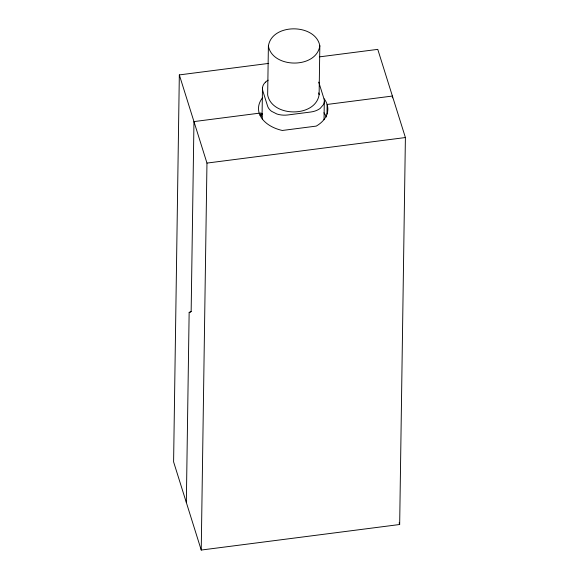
<?xml version="1.0" encoding="UTF-8"?>
<svg xmlns="http://www.w3.org/2000/svg" width="579" height="579" viewBox="0 0 579 579"><rect width="100%" height="100%" fill="white"/><g stroke="black" fill="none" stroke-linecap="round" stroke-linejoin="round"><path stroke-width="0.87" d="M268.714 63.4L179.331 74.908L173.599 461.868L201.231 550.05L399.669 524.509L405.401 137.541L377.769 49.367L319.666 56.843M186.337 502.5L189.145 312.522L191.15 311.567L193.965 121.59L259.233 113.187M201.231 550.05L206.964 163.083L179.331 74.908M262.077 114.917L262.475 87.885M262.381 119.52L262.403 117.855L260.803 112.746M268.388 46.088L267.657 94.942C271.877 117.407 315.664 117.812 319.116 94.667L319.832 45.806C315.613 23.341 271.841 22.943 268.388 46.088C272.608 68.561 316.38 68.952 319.832 45.806M324.03 119.737L324.298 101.716M326.976 114.085L327.121 104.452L392.396 96.049L392.367 97.851M189.152 312.544L191.15 311.567M206.964 163.083L405.401 137.541M265.515 82.138L265.638 82.544M399.134 522.808L399.669 524.509M318.703 92.908L319.116 94.667M324.139 98.777A34.668 22.892 0.8 0 1 316.25 126.099L282.306 130.47A34.668 22.892 0.8 0 1 262.475 97.931M260.051 115.38A34.668 22.892 0.8 0 1 261.274 113.296M323.936 112.796A34.668 22.892 0.8 0 1 326.382 117.009M262.092 116.393A17.066 11.269 0.8 0 1 262.345 113.455M268.157 80.163A17.066 11.269 0.8 0 0 266.586 81.205L265.247 82.37A17.066 11.269 0.8 0 0 262.801 90.823L267.57 106.037A17.066 11.269 0.8 0 0 271.544 111.298L276.863 113.991A17.066 11.269 0.8 0 0 287.749 114.968L310.728 112.015A17.066 11.269 0.8 0 0 320.18 108.403L323.466 104.604A17.066 11.269 0.8 0 0 323.965 98.777L319.203 83.564A17.066 11.269 0.8 0 0 318.602 82.138"/></g></svg>
